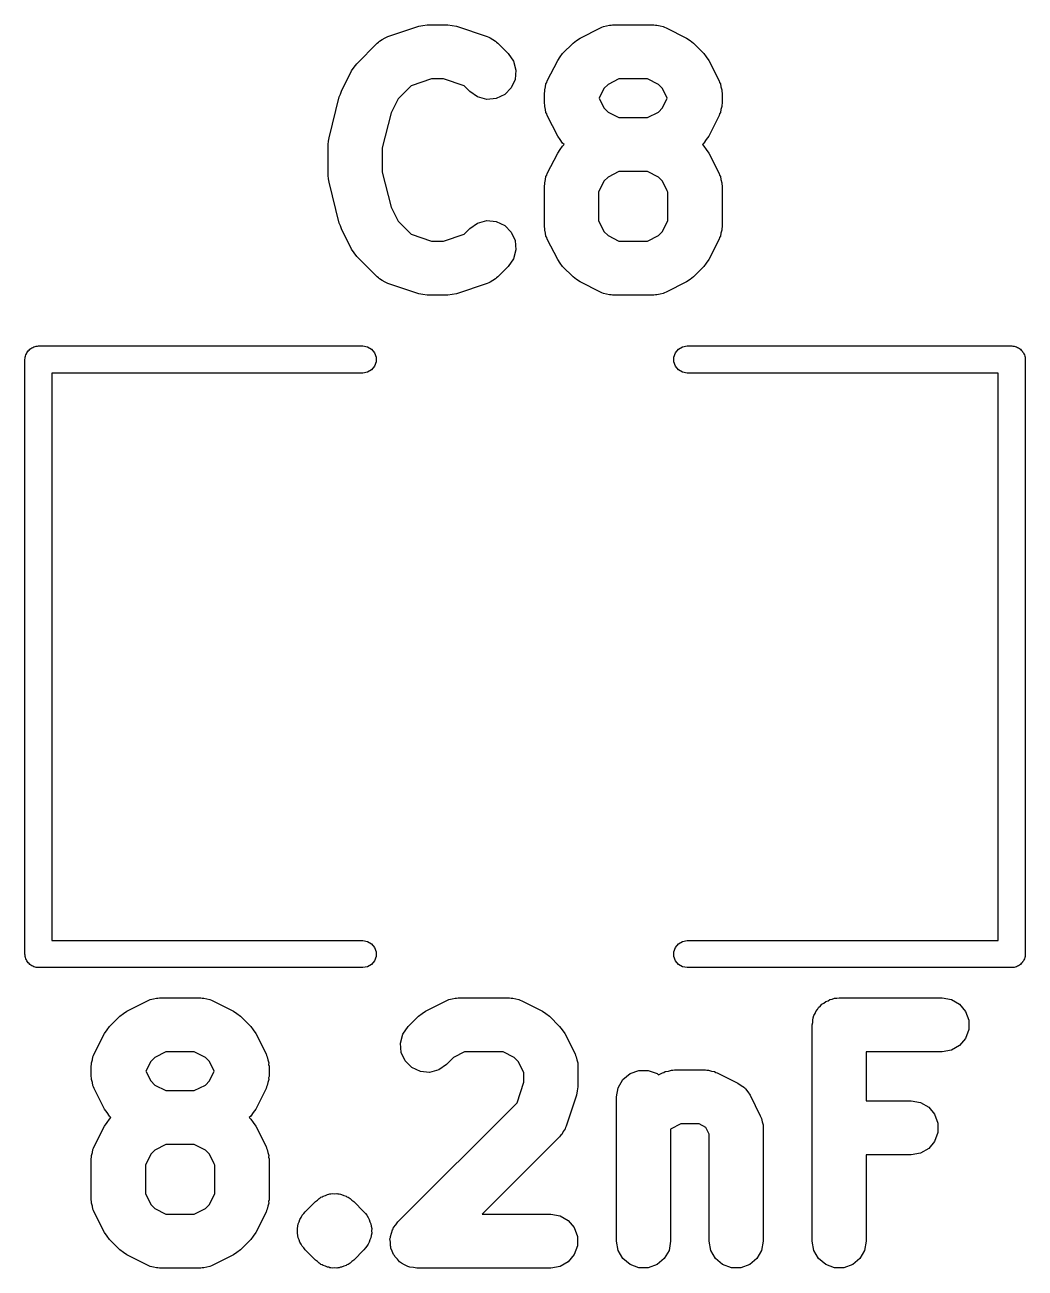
# Model space of a CAD drawing. Extents: x 51 to 137, y -158 to -25.
# Drawn here: x 107.12 to 111.82, y -89.62 to -83.78 of the extents above; entities that cross this region are included whole.
import ezdxf

# ---------------------------------------------------------------- set-up
doc = ezdxf.new("R2010")
doc.units = 0
doc.header["$MEASUREMENT"] = 0
doc.layers.add('BLACK', color=7, linetype='CONTINUOUS')

msp = doc.modelspace()

# ---------------------------------------------------------------- linework, layer by layer
at = {"layer": 'Black'}
for p, q in [((108.829, -83.8367), (108.974, -83.7883)), ((108.974, -83.7883), (108.994, -83.7853)), ((108.994, -83.7853), (109.014, -83.7818)), ((109.014, -83.7818), (109.111, -83.7818)), ((109.111, -83.7818), (109.131, -83.7853)), ((109.131, -83.7853), (109.151, -83.7883)), ((109.151, -83.7883), (109.296, -83.8367)), ((109.732, -83.8436), (109.828, -83.7952)), ((109.828, -83.7952), (109.835, -83.7931)), ((109.835, -83.7931), (109.842, -83.7895)), ((109.842, -83.7895), (109.856, -83.7869)), ((109.856, -83.7869), (109.871, -83.7827)), ((109.871, -83.7827), (109.878, -83.7831)), ((109.878, -83.7831), (109.885, -83.7818)), ((109.885, -83.7818), (110.079, -83.7818)), ((110.079, -83.7818), (110.086, -83.7831)), ((110.086, -83.7831), (110.093, -83.7827)), ((110.093, -83.7827), (110.108, -83.7869)), ((110.108, -83.7869), (110.122, -83.7895)), ((110.122, -83.7895), (110.129, -83.7931)), ((110.129, -83.7931), (110.136, -83.7952)), ((110.136, -83.7952), (110.232, -83.8436)), ((108.683, -83.9642), (108.779, -83.8674)), ((108.779, -83.8674), (108.785, -83.8632)), ((108.785, -83.8632), (108.79, -83.8577)), ((108.79, -83.8577), (108.803, -83.8506)), ((108.803, -83.8506), (108.816, -83.8421)), ((108.816, -83.8421), (108.823, -83.8402)), ((108.823, -83.8402), (108.829, -83.8367)), ((109.296, -83.8367), (109.303, -83.8402)), ((109.303, -83.8402), (109.31, -83.8421)), ((109.31, -83.8421), (109.322, -83.8506)), ((109.322, -83.8506), (109.335, -83.8577)), ((109.335, -83.8577), (109.34, -83.8632)), ((109.34, -83.8632), (109.346, -83.8674)), ((109.346, -83.8674), (109.394, -83.9158)), ((109.65, -83.9158), (109.699, -83.8674)), ((109.699, -83.8674), (109.715, -83.8557)), ((109.715, -83.8557), (109.732, -83.8436)), ((110.232, -83.8436), (110.249, -83.8557)), ((110.249, -83.8557), (110.265, -83.8674)), ((110.265, -83.8674), (110.314, -83.9158)), ((109.394, -83.9158), (109.42, -83.9519)), ((109.578, -84.0455), (109.627, -83.9488)), ((109.627, -83.9488), (109.639, -83.9325)), ((109.639, -83.9325), (109.65, -83.9158)), ((110.314, -83.9158), (110.325, -83.9325)), ((110.325, -83.9325), (110.337, -83.9488)), ((110.337, -83.9488), (110.386, -84.0455)), ((108.611, -84.0939), (108.659, -83.9972)), ((108.659, -83.9972), (108.671, -83.9808)), ((108.671, -83.9808), (108.683, -83.9642)), ((109.42, -83.9519), (109.431, -83.9945)), ((109.431, -83.9945), (109.427, -84.0385)), ((109.035, -84.0358), (108.938, -84.0682)), ((109.091, -84.0358), (109.035, -84.0358)), ((109.188, -84.0682), (109.091, -84.0358)), ((109.427, -84.0385), (109.409, -84.0784)), ((109.57, -84.0736), (109.572, -84.0589)), ((109.572, -84.0589), (109.576, -84.0526)), ((109.576, -84.0526), (109.578, -84.0455)), ((109.864, -84.0616), (109.844, -84.0808)), ((109.915, -84.0358), (109.864, -84.0616)), ((110.049, -84.0358), (109.915, -84.0358)), ((110.1, -84.0616), (110.049, -84.0358)), ((110.12, -84.0808), (110.1, -84.0616)), ((110.386, -84.0455), (110.388, -84.0526)), ((110.388, -84.0526), (110.392, -84.0589)), ((110.392, -84.0589), (110.394, -84.0736)), ((108.553, -84.3134), (108.601, -84.1199)), ((108.601, -84.1199), (108.607, -84.1072)), ((108.607, -84.1072), (108.611, -84.0939)), ((108.938, -84.0682), (108.877, -84.1292)), ((109.215, -84.0954), (109.188, -84.0682)), ((109.251, -84.1207), (109.215, -84.0954)), ((109.294, -84.1321), (109.251, -84.1207)), ((109.378, -84.1096), (109.338, -84.1283)), ((109.409, -84.0784), (109.378, -84.1096)), ((109.565, -84.1023), (109.566, -84.0951)), ((109.565, -84.1507), (109.565, -84.1023)), ((109.566, -84.0878), (109.57, -84.0736)), ((109.566, -84.0951), (109.566, -84.0878)), ((109.844, -84.0808), (109.822, -84.1265)), ((110.142, -84.1265), (110.12, -84.0808)), ((110.394, -84.0736), (110.398, -84.0878)), ((110.398, -84.0878), (110.398, -84.0951)), ((110.398, -84.0951), (110.399, -84.1023)), ((110.399, -84.1023), (110.399, -84.1507)), ((108.877, -84.1292), (108.844, -84.195)), ((109.338, -84.1283), (109.294, -84.1321)), ((109.566, -84.1579), (109.565, -84.1507)), ((109.566, -84.1652), (109.566, -84.1579)), ((109.57, -84.1795), (109.566, -84.1652)), ((109.572, -84.1942), (109.57, -84.1795)), ((109.822, -84.1265), (109.844, -84.1723)), ((109.844, -84.1723), (109.864, -84.1915)), ((110.1, -84.1915), (110.12, -84.1723)), ((110.12, -84.1723), (110.142, -84.1265)), ((110.394, -84.1795), (110.392, -84.1942)), ((110.398, -84.1652), (110.394, -84.1795)), ((110.399, -84.1507), (110.398, -84.1579)), ((110.398, -84.1579), (110.398, -84.1652)), ((108.844, -84.195), (108.803, -84.3599)), ((109.576, -84.2005), (109.572, -84.1942)), ((109.578, -84.2075), (109.576, -84.2005)), ((109.627, -84.3043), (109.578, -84.2075)), ((109.864, -84.1915), (109.915, -84.2172)), ((109.915, -84.2172), (110.049, -84.2172)), ((110.049, -84.2172), (110.1, -84.1915)), ((110.386, -84.2075), (110.337, -84.3043)), ((110.388, -84.2005), (110.386, -84.2075)), ((110.392, -84.1942), (110.388, -84.2005)), ((108.549, -84.3442), (108.551, -84.3289)), ((108.549, -84.4894), (108.549, -84.3442)), ((108.551, -84.3289), (108.553, -84.3134)), ((109.639, -84.3206), (109.627, -84.3043)), ((109.65, -84.3373), (109.639, -84.3206)), ((109.639, -84.3679), (109.65, -84.3512)), ((109.657, -84.3442), (109.65, -84.3373)), ((109.65, -84.3512), (109.657, -84.3442)), ((110.314, -84.3373), (110.307, -84.3442)), ((110.307, -84.3442), (110.314, -84.3512)), ((110.325, -84.3206), (110.314, -84.3373)), ((110.314, -84.3512), (110.325, -84.3679)), ((110.337, -84.3043), (110.325, -84.3206)), ((108.803, -84.3599), (108.803, -84.4738)), ((109.578, -84.481), (109.627, -84.3842)), ((109.627, -84.3842), (109.639, -84.3679)), ((110.325, -84.3679), (110.337, -84.3842)), ((110.337, -84.3842), (110.386, -84.481)), ((108.803, -84.4738), (108.844, -84.6386)), ((109.915, -84.4712), (109.864, -84.497)), ((110.049, -84.4712), (109.915, -84.4712)), ((110.1, -84.497), (110.049, -84.4712)), ((108.551, -84.5047), (108.549, -84.4894)), ((108.553, -84.5202), (108.551, -84.5047)), ((108.601, -84.7137), (108.553, -84.5202)), ((109.565, -84.5378), (109.566, -84.5306)), ((109.566, -84.5233), (109.57, -84.509)), ((109.566, -84.5306), (109.566, -84.5233)), ((109.57, -84.509), (109.572, -84.4943)), ((109.572, -84.4943), (109.576, -84.488)), ((109.576, -84.488), (109.578, -84.481)), ((109.844, -84.5162), (109.819, -84.5678)), ((109.864, -84.497), (109.844, -84.5162)), ((110.12, -84.5162), (110.1, -84.497)), ((110.142, -84.562), (110.12, -84.5162)), ((110.386, -84.481), (110.388, -84.488)), ((110.388, -84.488), (110.392, -84.4943)), ((110.392, -84.4943), (110.394, -84.509)), ((110.394, -84.509), (110.398, -84.5233)), ((110.398, -84.5233), (110.398, -84.5306)), ((110.398, -84.5306), (110.399, -84.5378)), ((109.565, -84.7313), (109.565, -84.5378)), ((109.819, -84.5678), (109.819, -84.7013)), ((110.145, -84.5678), (110.142, -84.562)), ((110.145, -84.7013), (110.145, -84.5678)), ((110.399, -84.5378), (110.399, -84.7313)), ((108.844, -84.6386), (108.877, -84.7044)), ((108.877, -84.7044), (108.938, -84.7654)), ((109.251, -84.713), (109.294, -84.7015)), ((109.294, -84.7015), (109.338, -84.7054)), ((109.338, -84.7054), (109.378, -84.724)), ((109.819, -84.7013), (109.844, -84.7528)), ((110.12, -84.7528), (110.145, -84.7013)), ((108.607, -84.7264), (108.601, -84.7137)), ((108.611, -84.7397), (108.607, -84.7264)), ((108.659, -84.8365), (108.611, -84.7397)), ((108.938, -84.7654), (109.035, -84.7978)), ((109.091, -84.7978), (109.188, -84.7654)), ((109.188, -84.7654), (109.215, -84.7383)), ((109.215, -84.7383), (109.251, -84.713)), ((109.378, -84.724), (109.409, -84.7552)), ((109.409, -84.7552), (109.427, -84.7952)), ((109.566, -84.7385), (109.565, -84.7313)), ((109.566, -84.7458), (109.566, -84.7385)), ((109.57, -84.7601), (109.566, -84.7458)), ((109.572, -84.7747), (109.57, -84.7601)), ((109.844, -84.7528), (109.864, -84.7721)), ((110.1, -84.7721), (110.12, -84.7528)), ((110.394, -84.7601), (110.392, -84.7747)), ((110.398, -84.7458), (110.394, -84.7601)), ((110.399, -84.7313), (110.398, -84.7385)), ((110.398, -84.7385), (110.398, -84.7458)), ((109.035, -84.7978), (109.091, -84.7978)), ((109.427, -84.7952), (109.431, -84.8391)), ((109.576, -84.7811), (109.572, -84.7747)), ((109.578, -84.7881), (109.576, -84.7811)), ((109.627, -84.8849), (109.578, -84.7881)), ((109.864, -84.7721), (109.915, -84.7978)), ((109.915, -84.7978), (110.049, -84.7978)), ((110.049, -84.7978), (110.1, -84.7721)), ((110.386, -84.7881), (110.337, -84.8849)), ((110.388, -84.7811), (110.386, -84.7881)), ((110.392, -84.7747), (110.388, -84.7811)), ((108.671, -84.8528), (108.659, -84.8365)), ((108.683, -84.8695), (108.671, -84.8528)), ((108.779, -84.9662), (108.683, -84.8695)), ((109.42, -84.8817), (109.394, -84.9179)), ((109.431, -84.8391), (109.42, -84.8817)), ((109.394, -84.9179), (109.346, -84.9662)), ((109.639, -84.9012), (109.627, -84.8849)), ((109.65, -84.9179), (109.639, -84.9012)), ((109.699, -84.9662), (109.65, -84.9179)), ((110.314, -84.9179), (110.265, -84.9662)), ((110.325, -84.9012), (110.314, -84.9179)), ((110.337, -84.8849), (110.325, -84.9012)), ((108.785, -84.9704), (108.779, -84.9662)), ((108.79, -84.9759), (108.785, -84.9704)), ((108.803, -84.983), (108.79, -84.9759)), ((108.816, -84.9915), (108.803, -84.983)), ((108.823, -84.9934), (108.816, -84.9915)), ((108.829, -84.9969), (108.823, -84.9934)), ((108.974, -85.0453), (108.829, -84.9969)), ((109.296, -84.9969), (109.151, -85.0453)), ((109.303, -84.9934), (109.296, -84.9969)), ((109.31, -84.9915), (109.303, -84.9934)), ((109.322, -84.983), (109.31, -84.9915)), ((109.335, -84.9759), (109.322, -84.983)), ((109.34, -84.9704), (109.335, -84.9759)), ((109.346, -84.9662), (109.34, -84.9704)), ((109.715, -84.9779), (109.699, -84.9662)), ((109.732, -84.99), (109.715, -84.9779)), ((109.828, -85.0384), (109.732, -84.99)), ((110.232, -84.99), (110.136, -85.0384)), ((110.249, -84.9779), (110.232, -84.99)), ((110.265, -84.9662), (110.249, -84.9779)), ((108.994, -85.0483), (108.974, -85.0453)), ((109.014, -85.0518), (108.994, -85.0483)), ((109.111, -85.0518), (109.014, -85.0518)), ((109.131, -85.0483), (109.111, -85.0518)), ((109.151, -85.0453), (109.131, -85.0483)), ((109.835, -85.0405), (109.828, -85.0384)), ((109.842, -85.0442), (109.835, -85.0405)), ((109.856, -85.0467), (109.842, -85.0442)), ((109.871, -85.051), (109.856, -85.0467)), ((109.878, -85.0505), (109.871, -85.051)), ((109.885, -85.0518), (109.878, -85.0505)), ((110.079, -85.0518), (109.885, -85.0518)), ((110.086, -85.0505), (110.079, -85.0518)), ((110.093, -85.051), (110.086, -85.0505)), ((110.108, -85.0467), (110.093, -85.051)), ((110.122, -85.0442), (110.108, -85.0467)), ((110.129, -85.0405), (110.122, -85.0442)), ((110.136, -85.0384), (110.129, -85.0405)), ((107.172, -85.2936), (107.177, -85.2917)), ((107.177, -85.2917), (107.183, -85.2917)), ((107.183, -85.2917), (107.188, -85.2907)), ((107.188, -85.2907), (108.712, -85.2907)), ((108.712, -85.2907), (108.734, -85.2945)), ((110.214, -85.2945), (110.236, -85.2907)), ((110.236, -85.2907), (111.76, -85.2907)), ((111.76, -85.2907), (111.765, -85.2917)), ((111.765, -85.2917), (111.771, -85.2917)), ((111.771, -85.2917), (111.776, -85.2936)), ((107.124, -85.3542), (107.125, -85.3487)), ((107.125, -85.3432), (107.127, -85.3379)), ((107.125, -85.3487), (107.125, -85.3432)), ((107.127, -85.3379), (107.128, -85.3325)), ((107.128, -85.3325), (107.131, -85.3277)), ((107.131, -85.3277), (107.133, -85.3224)), ((107.133, -85.3224), (107.137, -85.3182)), ((107.137, -85.3182), (107.139, -85.3134)), ((107.139, -85.3134), (107.144, -85.3098)), ((107.144, -85.3098), (107.147, -85.3056)), ((107.147, -85.3056), (107.152, -85.3028)), ((107.152, -85.3028), (107.156, -85.2992)), ((107.156, -85.2992), (107.161, -85.2973)), ((107.161, -85.2973), (107.166, -85.2945)), ((107.166, -85.2945), (107.172, -85.2936)), ((108.734, -85.2945), (108.753, -85.3056)), ((108.753, -85.3056), (108.767, -85.3224)), ((108.767, -85.3224), (108.775, -85.3432)), ((108.775, -85.3432), (108.775, -85.3652)), ((110.173, -85.3432), (110.181, -85.3224)), ((110.173, -85.3652), (110.173, -85.3432)), ((110.181, -85.3224), (110.195, -85.3056)), ((110.195, -85.3056), (110.214, -85.2945)), ((111.776, -85.2936), (111.782, -85.2945)), ((111.782, -85.2945), (111.787, -85.2973)), ((111.787, -85.2973), (111.792, -85.2992)), ((111.792, -85.2992), (111.796, -85.3028)), ((111.796, -85.3028), (111.801, -85.3056)), ((111.801, -85.3056), (111.804, -85.3098)), ((111.804, -85.3098), (111.809, -85.3134)), ((111.809, -85.3134), (111.811, -85.3182)), ((111.811, -85.3182), (111.815, -85.3224)), ((111.815, -85.3224), (111.817, -85.3277)), ((111.817, -85.3277), (111.82, -85.3325)), ((111.82, -85.3325), (111.821, -85.3379)), ((111.821, -85.3379), (111.823, -85.3432)), ((111.823, -85.3432), (111.823, -85.3487)), ((111.823, -85.3487), (111.823, -85.3542)), ((107.124, -88.1482), (107.124, -85.3542)), ((108.753, -85.4028), (108.734, -85.4139)), ((108.767, -85.3859), (108.753, -85.4028)), ((108.775, -85.3652), (108.767, -85.3859)), ((110.181, -85.3859), (110.173, -85.3652)), ((110.195, -85.4028), (110.181, -85.3859)), ((110.214, -85.4139), (110.195, -85.4028)), ((111.823, -85.3542), (111.823, -88.1482)), ((108.712, -85.4177), (107.251, -85.4177)), ((107.251, -85.4177), (107.251, -88.0847)), ((108.734, -85.4139), (108.712, -85.4177)), ((110.236, -85.4177), (110.214, -85.4139)), ((111.697, -85.4177), (110.236, -85.4177)), ((111.697, -88.0847), (111.697, -85.4177)), ((107.251, -88.0847), (108.712, -88.0847)), ((108.712, -88.0847), (108.734, -88.0885)), ((108.734, -88.0885), (108.753, -88.0996)), ((110.195, -88.0996), (110.214, -88.0885)), ((110.214, -88.0885), (110.236, -88.0847)), ((110.236, -88.0847), (111.697, -88.0847)), ((107.125, -88.1537), (107.124, -88.1482)), ((107.125, -88.1592), (107.125, -88.1537)), ((108.753, -88.0996), (108.767, -88.1165)), ((108.767, -88.1165), (108.775, -88.1372)), ((108.775, -88.1372), (108.775, -88.1592)), ((110.173, -88.1372), (110.181, -88.1165)), ((110.173, -88.1592), (110.173, -88.1372)), ((110.181, -88.1165), (110.195, -88.0996)), ((111.823, -88.1482), (111.823, -88.1537)), ((111.823, -88.1537), (111.823, -88.1592)), ((107.127, -88.1644), (107.125, -88.1592)), ((107.128, -88.1699), (107.127, -88.1644)), ((107.131, -88.1747), (107.128, -88.1699)), ((107.133, -88.1799), (107.131, -88.1747)), ((107.137, -88.1842), (107.133, -88.1799)), ((107.139, -88.189), (107.137, -88.1842)), ((107.144, -88.1926), (107.139, -88.189)), ((107.147, -88.1968), (107.144, -88.1926)), ((107.152, -88.1996), (107.147, -88.1968)), ((107.156, -88.2032), (107.152, -88.1996)), ((107.161, -88.2051), (107.156, -88.2032)), ((107.166, -88.2079), (107.161, -88.2051)), ((107.172, -88.2088), (107.166, -88.2079)), ((107.177, -88.2107), (107.172, -88.2088)), ((107.183, -88.2107), (107.177, -88.2107)), ((107.188, -88.2117), (107.183, -88.2107)), ((108.712, -88.2117), (107.188, -88.2117)), ((108.734, -88.2079), (108.712, -88.2117)), ((108.753, -88.1968), (108.734, -88.2079)), ((108.767, -88.1799), (108.753, -88.1968)), ((108.775, -88.1592), (108.767, -88.1799)), ((110.181, -88.1799), (110.173, -88.1592)), ((110.195, -88.1968), (110.181, -88.1799)), ((110.214, -88.2079), (110.195, -88.1968)), ((110.236, -88.2117), (110.214, -88.2079)), ((111.76, -88.2117), (110.236, -88.2117)), ((111.765, -88.2107), (111.76, -88.2117)), ((111.771, -88.2107), (111.765, -88.2107)), ((111.776, -88.2088), (111.771, -88.2107)), ((111.782, -88.2079), (111.776, -88.2088)), ((111.787, -88.2051), (111.782, -88.2079)), ((111.792, -88.2032), (111.787, -88.2051)), ((111.796, -88.1996), (111.792, -88.2032)), ((111.801, -88.1968), (111.796, -88.1996)), ((111.804, -88.1926), (111.801, -88.1968)), ((111.809, -88.189), (111.804, -88.1926)), ((111.811, -88.1842), (111.809, -88.189)), ((111.815, -88.1799), (111.811, -88.1842)), ((111.817, -88.1747), (111.815, -88.1799)), ((111.82, -88.1699), (111.817, -88.1747)), ((111.821, -88.1644), (111.82, -88.1699)), ((111.823, -88.1592), (111.821, -88.1644)), ((107.603, -88.4156), (107.7, -88.3672)), ((107.7, -88.3672), (107.707, -88.3651)), ((107.707, -88.3651), (107.713, -88.3615)), ((107.713, -88.3615), (107.728, -88.3589)), ((107.728, -88.3589), (107.742, -88.3547)), ((107.742, -88.3547), (107.749, -88.3551)), ((107.749, -88.3551), (107.756, -88.3538)), ((107.756, -88.3538), (107.95, -88.3538)), ((107.95, -88.3538), (107.957, -88.3551)), ((107.957, -88.3551), (107.965, -88.3547)), ((107.965, -88.3547), (107.979, -88.3589)), ((107.979, -88.3589), (107.993, -88.3615)), ((107.993, -88.3615), (108, -88.3651)), ((108, -88.3651), (108.007, -88.3672)), ((108.007, -88.3672), (108.104, -88.4156)), ((109.006, -88.4156), (109.103, -88.3672)), ((109.103, -88.3672), (109.11, -88.3651)), ((109.11, -88.3651), (109.116, -88.3615)), ((109.116, -88.3615), (109.131, -88.3589)), ((109.131, -88.3589), (109.145, -88.3547)), ((109.145, -88.3547), (109.152, -88.3551)), ((109.152, -88.3551), (109.16, -88.3538)), ((109.16, -88.3538), (109.401, -88.3538)), ((109.401, -88.3538), (109.409, -88.3551)), ((109.409, -88.3551), (109.416, -88.3547)), ((109.416, -88.3547), (109.43, -88.3589)), ((109.43, -88.3589), (109.445, -88.3615)), ((109.445, -88.3615), (109.451, -88.3651)), ((109.451, -88.3651), (109.458, -88.3672)), ((109.458, -88.3672), (109.555, -88.4156)), ((110.861, -88.392), (110.868, -88.3835)), ((110.868, -88.3835), (110.878, -88.378)), ((110.878, -88.378), (110.886, -88.3708)), ((110.886, -88.3708), (110.897, -88.367)), ((110.897, -88.367), (110.906, -88.3615)), ((110.906, -88.3615), (110.917, -88.3595)), ((110.917, -88.3595), (110.928, -88.3557)), ((110.928, -88.3557), (110.939, -88.3557)), ((110.939, -88.3557), (110.95, -88.3538)), ((110.95, -88.3538), (111.433, -88.3538)), ((111.433, -88.3538), (111.477, -88.3615)), ((111.477, -88.3615), (111.515, -88.3835)), ((111.515, -88.3835), (111.543, -88.4173)), ((107.522, -88.4878), (107.57, -88.4394)), ((107.57, -88.4394), (107.587, -88.4277)), ((107.587, -88.4277), (107.603, -88.4156)), ((108.104, -88.4156), (108.12, -88.4277)), ((108.12, -88.4277), (108.137, -88.4394)), ((108.137, -88.4394), (108.185, -88.4878)), ((108.925, -88.4878), (108.973, -88.4394)), ((108.973, -88.4394), (108.99, -88.4277)), ((108.99, -88.4277), (109.006, -88.4156)), ((109.555, -88.4156), (109.571, -88.4277)), ((109.571, -88.4277), (109.588, -88.4394)), ((109.588, -88.4394), (109.636, -88.4878)), ((110.828, -88.4483), (110.83, -88.4374)), ((110.83, -88.4374), (110.836, -88.4278)), ((110.836, -88.4278), (110.84, -88.4173)), ((110.84, -88.4173), (110.847, -88.4088)), ((110.847, -88.4088), (110.852, -88.3992)), ((110.852, -88.3992), (110.861, -88.392)), ((111.543, -88.4173), (111.558, -88.4588)), ((107.498, -88.5208), (107.51, -88.5045)), ((107.51, -88.5045), (107.522, -88.4878)), ((108.185, -88.4878), (108.197, -88.5045)), ((108.197, -88.5045), (108.209, -88.5208)), ((108.899, -88.5239), (108.925, -88.4878)), ((109.636, -88.4878), (109.648, -88.5045)), ((109.648, -88.5045), (109.66, -88.5208)), ((110.823, -88.4808), (110.825, -88.4699)), ((110.823, -89.4968), (110.823, -88.4808)), ((110.825, -88.4588), (110.828, -88.4483)), ((110.825, -88.4699), (110.825, -88.4588)), ((111.558, -88.5029), (111.543, -88.5443)), ((111.558, -88.4588), (111.558, -88.5029)), ((107.449, -88.6175), (107.498, -88.5208)), ((108.209, -88.5208), (108.257, -88.6175)), ((108.888, -88.5665), (108.899, -88.5239)), ((109.66, -88.5208), (109.709, -88.6175)), ((111.543, -88.5443), (111.515, -88.5781)), ((107.447, -88.6246), (107.449, -88.6175)), ((107.786, -88.6078), (107.735, -88.6336)), ((107.92, -88.6078), (107.786, -88.6078)), ((107.972, -88.6336), (107.92, -88.6078)), ((108.257, -88.6175), (108.259, -88.6246)), ((108.892, -88.6105), (108.888, -88.5665)), ((108.91, -88.6504), (108.892, -88.6105)), ((109.19, -88.6078), (109.138, -88.6336)), ((109.371, -88.6078), (109.19, -88.6078)), ((109.423, -88.6336), (109.371, -88.6078)), ((109.709, -88.6175), (109.711, -88.6246)), ((111.433, -88.6078), (111.077, -88.6078)), ((111.077, -88.6078), (111.077, -88.8376)), ((111.477, -88.6002), (111.433, -88.6078)), ((111.515, -88.5781), (111.477, -88.6002)), ((107.436, -88.6743), (107.437, -88.6671)), ((107.436, -88.7227), (107.436, -88.6743)), ((107.437, -88.6598), (107.441, -88.6456)), ((107.437, -88.6671), (107.437, -88.6598)), ((107.441, -88.6456), (107.444, -88.6309)), ((107.444, -88.6309), (107.447, -88.6246)), ((107.716, -88.6528), (107.693, -88.6985)), ((107.735, -88.6336), (107.716, -88.6528)), ((107.991, -88.6528), (107.972, -88.6336)), ((108.014, -88.6985), (107.991, -88.6528)), ((108.259, -88.6246), (108.263, -88.6309)), ((108.263, -88.6309), (108.265, -88.6456)), ((108.265, -88.6456), (108.27, -88.6598)), ((108.27, -88.6598), (108.269, -88.6671)), ((108.269, -88.6671), (108.271, -88.6743)), ((108.271, -88.6743), (108.271, -88.7227)), ((108.942, -88.6816), (108.91, -88.6504)), ((109.104, -88.6674), (109.068, -88.6927)), ((109.138, -88.6336), (109.104, -88.6674)), ((109.442, -88.6528), (109.423, -88.6336)), ((109.468, -88.7043), (109.442, -88.6528)), ((109.711, -88.6246), (109.714, -88.6309)), ((109.714, -88.6309), (109.717, -88.6456)), ((109.717, -88.6456), (109.721, -88.6598)), ((109.721, -88.6598), (109.721, -88.6671)), ((109.721, -88.6671), (109.722, -88.6743)), ((109.722, -88.6743), (109.722, -88.7711)), ((107.437, -88.7299), (107.436, -88.7227)), ((107.437, -88.7372), (107.437, -88.7299)), ((107.441, -88.7515), (107.437, -88.7372)), ((107.693, -88.6985), (107.716, -88.7443)), ((107.991, -88.7443), (108.014, -88.6985)), ((108.27, -88.7372), (108.265, -88.7515)), ((108.271, -88.7227), (108.269, -88.7299)), ((108.269, -88.7299), (108.27, -88.7372)), ((108.982, -88.7003), (108.942, -88.6816)), ((109.025, -88.7041), (108.982, -88.7003)), ((109.068, -88.6927), (109.025, -88.7041)), ((109.468, -88.7505), (109.468, -88.7043)), ((109.911, -88.776), (109.933, -88.7379)), ((109.933, -88.7379), (109.967, -88.7095)), ((109.967, -88.7095), (110.008, -88.6944)), ((110.008, -88.6944), (110.052, -88.6944)), ((110.052, -88.6944), (110.094, -88.7095)), ((110.094, -88.7095), (110.1, -88.715)), ((110.1, -88.715), (110.119, -88.7059)), ((110.119, -88.7059), (110.126, -88.7038)), ((110.126, -88.7038), (110.132, -88.7001)), ((110.132, -88.7001), (110.147, -88.6976)), ((110.147, -88.6976), (110.161, -88.6933)), ((110.161, -88.6933), (110.168, -88.6938)), ((110.168, -88.6938), (110.176, -88.6925)), ((110.176, -88.6925), (110.321, -88.6925)), ((110.321, -88.6925), (110.328, -88.6938)), ((110.328, -88.6938), (110.335, -88.6933)), ((110.335, -88.6933), (110.349, -88.6976)), ((110.349, -88.6976), (110.364, -88.7001)), ((110.364, -88.7001), (110.37, -88.7038)), ((110.37, -88.7038), (110.377, -88.7059)), ((110.377, -88.7059), (110.474, -88.7543)), ((107.444, -88.7662), (107.441, -88.7515)), ((107.447, -88.7725), (107.444, -88.7662)), ((107.449, -88.7795), (107.447, -88.7725)), ((107.498, -88.8763), (107.449, -88.7795)), ((107.716, -88.7443), (107.735, -88.7635)), ((107.735, -88.7635), (107.786, -88.7892)), ((107.786, -88.7892), (107.92, -88.7892)), ((107.92, -88.7892), (107.972, -88.7635)), ((107.972, -88.7635), (107.991, -88.7443)), ((108.257, -88.7795), (108.209, -88.8763)), ((108.259, -88.7725), (108.257, -88.7795)), ((108.263, -88.7662), (108.259, -88.7725)), ((108.265, -88.7515), (108.263, -88.7662)), ((109.436, -88.8476), (109.468, -88.7505)), ((109.718, -88.7911), (109.715, -88.8113)), ((109.722, -88.7711), (109.718, -88.7911)), ((109.903, -88.8195), (109.911, -88.776)), ((110.474, -88.7543), (110.489, -88.7654)), ((110.489, -88.7654), (110.505, -88.7756)), ((110.505, -88.7756), (110.507, -88.7785)), ((110.507, -88.7785), (110.51, -88.7806)), ((110.51, -88.7806), (110.52, -88.7961)), ((110.52, -88.7961), (110.531, -88.8111)), ((108.876, -89.407), (109.436, -88.8476)), ((109.715, -88.8113), (109.667, -88.9564)), ((109.903, -89.4968), (109.903, -88.8195)), ((110.531, -88.8111), (110.579, -88.9078)), ((111.077, -88.8376), (111.288, -88.8376)), ((111.288, -88.8376), (111.332, -88.8453)), ((111.332, -88.8453), (111.37, -88.8673)), ((107.51, -88.8926), (107.498, -88.8763)), ((107.522, -88.9093), (107.51, -88.8926)), ((107.528, -88.9162), (107.522, -88.9093)), ((108.185, -88.9093), (108.178, -88.9162)), ((108.197, -88.8926), (108.185, -88.9093)), ((108.209, -88.8763), (108.197, -88.8926)), ((110.579, -88.9078), (110.581, -88.9148)), ((110.581, -88.9148), (110.585, -88.9212)), ((111.37, -88.8673), (111.398, -88.9011)), ((111.398, -88.9011), (111.413, -88.9426)), ((107.449, -89.053), (107.498, -88.9562)), ((107.498, -88.9562), (107.51, -88.9399)), ((107.51, -88.9399), (107.522, -88.9232)), ((107.522, -88.9232), (107.528, -88.9162)), ((108.178, -88.9162), (108.185, -88.9232)), ((108.185, -88.9232), (108.197, -88.9399)), ((108.197, -88.9399), (108.209, -88.9562)), ((108.209, -88.9562), (108.257, -89.053)), ((109.662, -88.9699), (109.653, -88.9821)), ((109.664, -88.9628), (109.662, -88.9699)), ((109.667, -88.9564), (109.664, -88.9628)), ((110.206, -88.9465), (110.157, -88.9705)), ((110.157, -88.9705), (110.157, -89.4968)), ((110.291, -88.9465), (110.206, -88.9465)), ((110.323, -88.9625), (110.291, -88.9465)), ((110.339, -88.9946), (110.323, -88.9625)), ((110.585, -88.9212), (110.588, -88.9358)), ((110.588, -88.9358), (110.592, -88.9501)), ((110.592, -88.9501), (110.592, -88.9574)), ((110.592, -88.9574), (110.593, -88.9646)), ((110.593, -88.9646), (110.593, -89.4968)), ((111.413, -88.9426), (111.413, -88.9867)), ((109.636, -89.0061), (109.273, -89.3698)), ((109.641, -89.0001), (109.636, -89.0061)), ((109.646, -88.9952), (109.641, -89.0001)), ((109.653, -88.9821), (109.646, -88.9952)), ((110.339, -89.4968), (110.339, -88.9946)), ((111.398, -89.0281), (111.37, -89.0619)), ((111.413, -88.9867), (111.398, -89.0281)), ((107.437, -89.0953), (107.441, -89.081)), ((107.441, -89.081), (107.444, -89.0663)), ((107.444, -89.0663), (107.447, -89.06)), ((107.447, -89.06), (107.449, -89.053)), ((107.716, -89.0882), (107.69, -89.1398)), ((107.735, -89.069), (107.716, -89.0882)), ((107.786, -89.0432), (107.735, -89.069)), ((107.92, -89.0432), (107.786, -89.0432)), ((107.972, -89.069), (107.92, -89.0432)), ((107.991, -89.0882), (107.972, -89.069)), ((108.014, -89.134), (107.991, -89.0882)), ((108.257, -89.053), (108.259, -89.06)), ((108.259, -89.06), (108.263, -89.0663)), ((108.263, -89.0663), (108.265, -89.081)), ((108.265, -89.081), (108.27, -89.0953)), ((111.332, -89.084), (111.288, -89.0916)), ((111.37, -89.0619), (111.332, -89.084)), ((107.436, -89.1098), (107.437, -89.1026)), ((107.436, -89.3033), (107.436, -89.1098)), ((107.437, -89.1026), (107.437, -89.0953)), ((107.69, -89.1398), (107.69, -89.2733)), ((108.017, -89.1398), (108.014, -89.134)), ((108.017, -89.2733), (108.017, -89.1398)), ((108.27, -89.0953), (108.269, -89.1026)), ((108.269, -89.1026), (108.271, -89.1098)), ((108.271, -89.1098), (108.271, -89.3033)), ((111.288, -89.0916), (111.077, -89.0916)), ((111.077, -89.0916), (111.077, -89.4968)), ((107.437, -89.3105), (107.436, -89.3033)), ((107.437, -89.3178), (107.437, -89.3105)), ((107.441, -89.3321), (107.437, -89.3178)), ((107.69, -89.2733), (107.716, -89.3248)), ((107.991, -89.3248), (108.017, -89.2733)), ((108.27, -89.3178), (108.265, -89.3321)), ((108.271, -89.3033), (108.269, -89.3105)), ((108.269, -89.3105), (108.27, -89.3178)), ((108.441, -89.3586), (108.489, -89.3103)), ((108.489, -89.3103), (108.498, -89.3039)), ((108.498, -89.3039), (108.506, -89.296)), ((108.506, -89.296), (108.511, -89.2937)), ((108.511, -89.2937), (108.515, -89.2901)), ((108.515, -89.2901), (108.521, -89.2882)), ((108.521, -89.2882), (108.525, -89.285)), ((108.525, -89.285), (108.536, -89.2821)), ((108.536, -89.2821), (108.546, -89.2774)), ((108.546, -89.2774), (108.552, -89.2769)), ((108.552, -89.2769), (108.557, -89.275)), ((108.557, -89.275), (108.562, -89.275)), ((108.562, -89.275), (108.568, -89.2735)), ((108.568, -89.2735), (108.579, -89.2745)), ((108.579, -89.2745), (108.59, -89.2735)), ((108.59, -89.2735), (108.595, -89.275)), ((108.595, -89.275), (108.601, -89.275)), ((108.601, -89.275), (108.606, -89.2769)), ((108.606, -89.2769), (108.612, -89.2774)), ((108.612, -89.2774), (108.622, -89.2821)), ((108.622, -89.2821), (108.633, -89.285)), ((108.633, -89.285), (108.637, -89.2882)), ((108.637, -89.2882), (108.642, -89.2901)), ((108.642, -89.2901), (108.647, -89.2937)), ((108.647, -89.2937), (108.652, -89.296)), ((108.652, -89.296), (108.66, -89.3039)), ((108.66, -89.3039), (108.669, -89.3103)), ((108.669, -89.3103), (108.717, -89.3586)), ((107.444, -89.3467), (107.441, -89.3321)), ((107.447, -89.3531), (107.444, -89.3467)), ((107.449, -89.3601), (107.447, -89.3531)), ((107.498, -89.4569), (107.449, -89.3601)), ((107.716, -89.3248), (107.735, -89.3441)), ((107.735, -89.3441), (107.786, -89.3698)), ((107.786, -89.3698), (107.92, -89.3698)), ((107.92, -89.3698), (107.972, -89.3441)), ((107.972, -89.3441), (107.991, -89.3248)), ((108.257, -89.3601), (108.209, -89.4569)), ((108.259, -89.3531), (108.257, -89.3601)), ((108.263, -89.3467), (108.259, -89.3531)), ((108.265, -89.3321), (108.263, -89.3467)), ((108.422, -89.3857), (108.427, -89.3756)), ((108.427, -89.3756), (108.434, -89.3677)), ((108.434, -89.3677), (108.441, -89.3586)), ((108.717, -89.3586), (108.724, -89.3677)), ((108.724, -89.3677), (108.731, -89.3756)), ((108.731, -89.3756), (108.736, -89.3857)), ((109.273, -89.3698), (109.595, -89.3698)), ((109.595, -89.3698), (109.638, -89.3775)), ((109.638, -89.3775), (109.677, -89.3995)), ((108.404, -89.4374), (108.407, -89.4266)), ((108.405, -89.4484), (108.404, -89.4374)), ((108.407, -89.4266), (108.408, -89.4156)), ((108.408, -89.4156), (108.413, -89.4055)), ((108.413, -89.4055), (108.415, -89.3948)), ((108.415, -89.3948), (108.422, -89.3857)), ((108.736, -89.3857), (108.742, -89.3948)), ((108.742, -89.3948), (108.745, -89.4055)), ((108.745, -89.4055), (108.75, -89.4156)), ((108.75, -89.4156), (108.751, -89.4266)), ((108.751, -89.4266), (108.754, -89.4374)), ((108.754, -89.4374), (108.753, -89.4484)), ((108.851, -89.4431), (108.854, -89.4386)), ((108.854, -89.4386), (108.856, -89.4333)), ((108.856, -89.4333), (108.867, -89.4206)), ((108.867, -89.4206), (108.876, -89.407)), ((109.677, -89.3995), (109.705, -89.4333)), ((109.705, -89.4333), (109.72, -89.4748)), ((107.51, -89.4732), (107.498, -89.4569)), ((107.522, -89.4899), (107.51, -89.4732)), ((107.57, -89.5382), (107.522, -89.4899)), ((108.185, -89.4899), (108.137, -89.5382)), ((108.197, -89.4732), (108.185, -89.4899)), ((108.209, -89.4569), (108.197, -89.4732)), ((108.404, -89.4595), (108.405, -89.4484)), ((108.407, -89.4702), (108.404, -89.4595)), ((108.408, -89.4813), (108.407, -89.4702)), ((108.413, -89.4914), (108.408, -89.4813)), ((108.415, -89.5021), (108.413, -89.4914)), ((108.745, -89.4914), (108.742, -89.5021)), ((108.75, -89.4813), (108.745, -89.4914)), ((108.751, -89.4702), (108.75, -89.4813)), ((108.754, -89.4595), (108.751, -89.4702)), ((108.753, -89.4484), (108.754, -89.4595)), ((108.839, -89.4857), (108.841, -89.4804)), ((108.841, -89.5023), (108.839, -89.4857)), ((108.841, -89.4748), (108.847, -89.4592)), ((108.841, -89.4804), (108.841, -89.4748)), ((108.847, -89.4592), (108.851, -89.4431)), ((109.72, -89.4748), (109.72, -89.5189)), ((109.911, -89.5403), (109.903, -89.4968)), ((110.157, -89.4968), (110.15, -89.5403)), ((110.346, -89.5403), (110.339, -89.4968)), ((110.593, -89.4968), (110.585, -89.5403)), ((110.83, -89.5403), (110.823, -89.4968)), ((111.077, -89.4968), (111.069, -89.5403)), ((107.587, -89.5499), (107.57, -89.5382)), ((107.603, -89.562), (107.587, -89.5499)), ((108.12, -89.5499), (108.104, -89.562)), ((108.137, -89.5382), (108.12, -89.5499)), ((108.422, -89.5112), (108.415, -89.5021)), ((108.427, -89.5213), (108.422, -89.5112)), ((108.434, -89.5291), (108.427, -89.5213)), ((108.441, -89.5382), (108.434, -89.5291)), ((108.489, -89.5866), (108.441, -89.5382)), ((108.717, -89.5382), (108.669, -89.5866)), ((108.724, -89.5291), (108.717, -89.5382)), ((108.731, -89.5213), (108.724, -89.5291)), ((108.736, -89.5112), (108.731, -89.5213)), ((108.742, -89.5021), (108.736, -89.5112)), ((108.841, -89.5189), (108.841, -89.5023)), ((108.843, -89.5241), (108.841, -89.5189)), ((108.843, -89.5297), (108.843, -89.5241)), ((108.85, -89.5447), (108.843, -89.5297)), ((108.856, -89.5603), (108.85, -89.5447)), ((109.72, -89.5189), (109.705, -89.5603)), ((109.933, -89.5785), (109.911, -89.5403)), ((110.15, -89.5403), (110.128, -89.5785)), ((110.369, -89.5785), (110.346, -89.5403)), ((110.585, -89.5403), (110.563, -89.5785)), ((110.852, -89.5785), (110.83, -89.5403)), ((111.069, -89.5403), (111.047, -89.5785)), ((107.7, -89.6104), (107.603, -89.562)), ((107.707, -89.6125), (107.7, -89.6104)), ((107.713, -89.6162), (107.707, -89.6125)), ((107.728, -89.6187), (107.713, -89.6162)), ((107.993, -89.6162), (107.979, -89.6187)), ((108, -89.6125), (107.993, -89.6162)), ((108.007, -89.6104), (108, -89.6125)), ((108.104, -89.562), (108.007, -89.6104)), ((108.498, -89.593), (108.489, -89.5866)), ((108.506, -89.6009), (108.498, -89.593)), ((108.511, -89.6032), (108.506, -89.6009)), ((108.515, -89.6068), (108.511, -89.6032)), ((108.521, -89.6087), (108.515, -89.6068)), ((108.525, -89.6119), (108.521, -89.6087)), ((108.536, -89.6148), (108.525, -89.6119)), ((108.546, -89.6195), (108.536, -89.6148)), ((108.622, -89.6148), (108.612, -89.6195)), ((108.633, -89.6119), (108.622, -89.6148)), ((108.637, -89.6087), (108.633, -89.6119)), ((108.642, -89.6068), (108.637, -89.6087)), ((108.647, -89.6032), (108.642, -89.6068)), ((108.652, -89.6009), (108.647, -89.6032)), ((108.66, -89.593), (108.652, -89.6009)), ((108.669, -89.5866), (108.66, -89.593)), ((108.86, -89.5646), (108.856, -89.5603)), ((108.862, -89.5697), (108.86, -89.5646)), ((108.874, -89.5814), (108.862, -89.5697)), ((108.884, -89.5941), (108.874, -89.5814)), ((108.889, -89.5969), (108.884, -89.5941)), ((108.893, -89.6009), (108.889, -89.5969)), ((108.908, -89.6079), (108.893, -89.6009)), ((108.923, -89.6162), (108.908, -89.6079)), ((108.928, -89.6171), (108.923, -89.6162)), ((109.638, -89.6162), (109.595, -89.6238)), ((109.677, -89.5941), (109.638, -89.6162)), ((109.705, -89.5603), (109.677, -89.5941)), ((109.967, -89.6068), (109.933, -89.5785)), ((110.008, -89.6219), (109.967, -89.6068)), ((110.094, -89.6068), (110.052, -89.6219)), ((110.128, -89.5785), (110.094, -89.6068)), ((110.402, -89.6068), (110.369, -89.5785)), ((110.444, -89.6219), (110.402, -89.6068)), ((110.529, -89.6068), (110.488, -89.6219)), ((110.563, -89.5785), (110.529, -89.6068)), ((110.886, -89.6068), (110.852, -89.5785)), ((110.928, -89.6219), (110.886, -89.6068)), ((111.013, -89.6068), (110.972, -89.6219)), ((111.047, -89.5785), (111.013, -89.6068)), ((107.742, -89.623), (107.728, -89.6187)), ((107.749, -89.6225), (107.742, -89.623)), ((107.756, -89.6238), (107.749, -89.6225)), ((107.95, -89.6238), (107.756, -89.6238)), ((107.957, -89.6225), (107.95, -89.6238)), ((107.965, -89.623), (107.957, -89.6225)), ((107.979, -89.6187), (107.965, -89.623)), ((108.552, -89.62), (108.546, -89.6195)), ((108.557, -89.6219), (108.552, -89.62)), ((108.562, -89.6219), (108.557, -89.6219)), ((108.568, -89.6233), (108.562, -89.6219)), ((108.579, -89.6224), (108.568, -89.6233)), ((108.59, -89.6233), (108.579, -89.6224)), ((108.595, -89.6219), (108.59, -89.6233)), ((108.601, -89.6219), (108.595, -89.6219)), ((108.606, -89.62), (108.601, -89.6219)), ((108.612, -89.6195), (108.606, -89.62)), ((108.933, -89.6195), (108.928, -89.6171)), ((108.95, -89.6209), (108.933, -89.6195)), ((108.966, -89.6238), (108.95, -89.6209)), ((109.595, -89.6238), (108.966, -89.6238)), ((110.052, -89.6219), (110.008, -89.6219)), ((110.488, -89.6219), (110.444, -89.6219)), ((110.972, -89.6219), (110.928, -89.6219))]:
    msp.add_line(p, q, dxfattribs=at)

doc.saveas('drawing.dxf')
